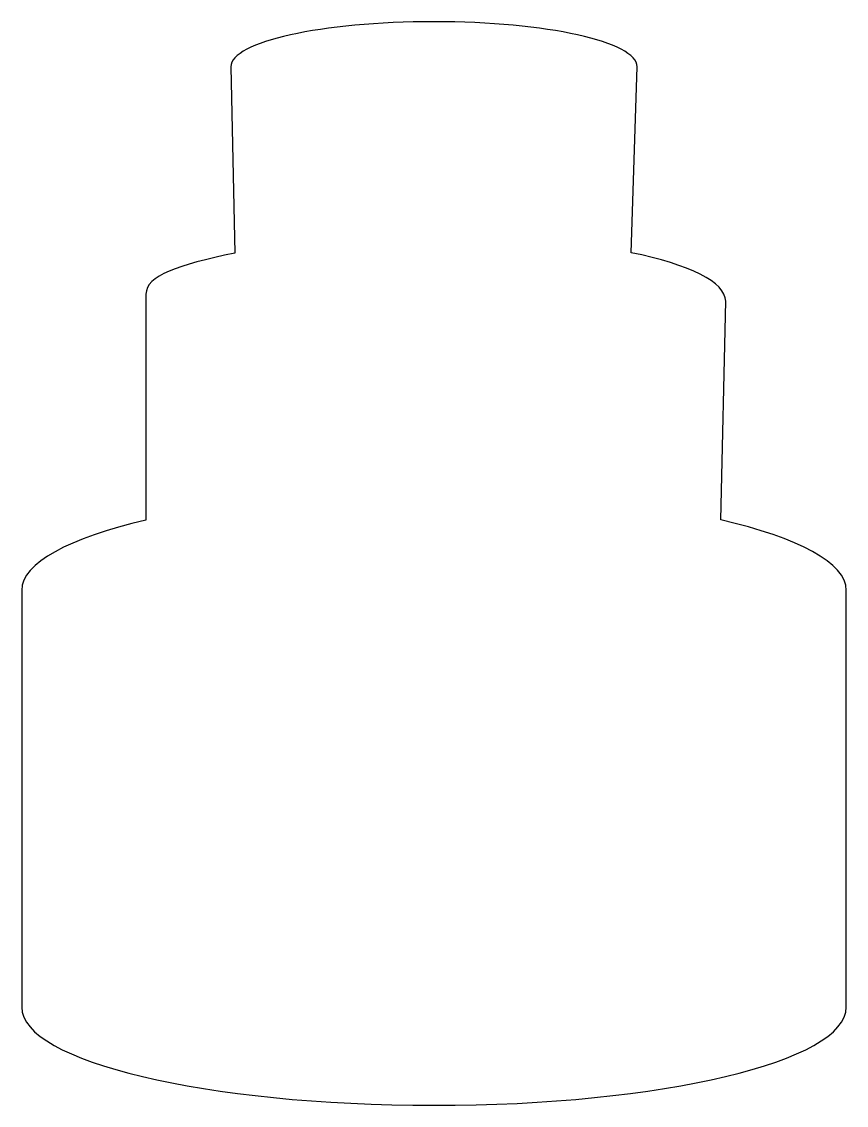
# Model space of a CAD drawing. Header units: centimetres. Extents: x -7.5 to 7.5, y -9.9 to 9.9.
import ezdxf

# ---------------------------------------------------------------- set-up
doc = ezdxf.new("R2010")
doc.units = ezdxf.units.CM
doc.header["$MEASUREMENT"] = 0
doc.layers.add('Camada 1', color=7, linetype='Continuous')

msp = doc.modelspace()

# ---------------------------------------------------------------- linework, layer by layer
at = {"layer": 'Camada 1'}
msp.add_open_spline([(-5.26586, 4.91969), (-5.26586, 5.26735), (-4.68163, 5.45383), (-3.64068, 5.67351), (-3.64068, 5.67351), (-3.64068, 5.67351), (-3.71357, 9.07762), (-3.71357, 9.07762), (-3.71357, 9.07762), (-3.71357, 9.53339), (-2.0512, 9.90285), (0.00001, 9.90285), (0.00001, 9.90285), (2.05119, 9.90285), (3.71357, 9.53339), (3.71357, 9.07761), (3.71357, 9.07761), (3.71357, 9.07761), (3.60694, 5.68094), (3.60694, 5.68094), (3.60694, 5.68094), (4.66776, 5.46025), (5.33229, 5.14384), (5.33229, 4.79271), (5.33229, 4.79271), (5.33229, 4.79271), (5.24601, 0.79546), (5.24601, 0.79546), (5.24601, 0.79546), (6.65941, 0.47013), (7.53823, 0.01338), (7.53823, -0.492), (7.53823, -0.492), (7.53823, -0.492), (7.53823, -8.10957), (7.53823, -8.10957), (7.53823, -8.10957), (7.53823, -9.09996), (4.16389, -9.90286), (0.00001, -9.90286), (0.00001, -9.90286), (-4.16289, -9.90285), (-7.53823, -9.09992), (-7.53823, -8.10956), (-7.53823, -8.10956), (-7.53823, -8.10956), (-7.53823, -0.49197), (-7.53823, -0.49197), (-7.53823, -0.49197), (-7.53823, 0.01092), (-6.66786, 0.46519), (-5.26586, 0.79102), (-5.26586, 0.79102), (-5.26586, 0.79102), (-5.26586, 4.91969), (-5.26586, 4.91969)], degree=3, knots=[0, 0, 0, 0, 0.06666667, 0.06666667, 0.06666667, 0.06666667, 0.13333333, 0.13333333, 0.13333333, 0.13333333, 0.2, 0.2, 0.2, 0.2, 0.26666667, 0.26666667, 0.26666667, 0.26666667, 0.33333333, 0.33333333, 0.33333333, 0.33333333, 0.4, 0.4, 0.4, 0.4, 0.46666667, 0.46666667, 0.46666667, 0.46666667, 0.53333333, 0.53333333, 0.53333333, 0.53333333, 0.6, 0.6, 0.6, 0.6, 0.66666667, 0.66666667, 0.66666667, 0.66666667, 0.73333333, 0.73333333, 0.73333333, 0.73333333, 0.8, 0.8, 0.8, 0.8, 0.86666667, 0.86666667, 0.86666667, 0.86666667, 1, 1, 1, 1], dxfattribs=at)

doc.saveas('drawing.dxf')
